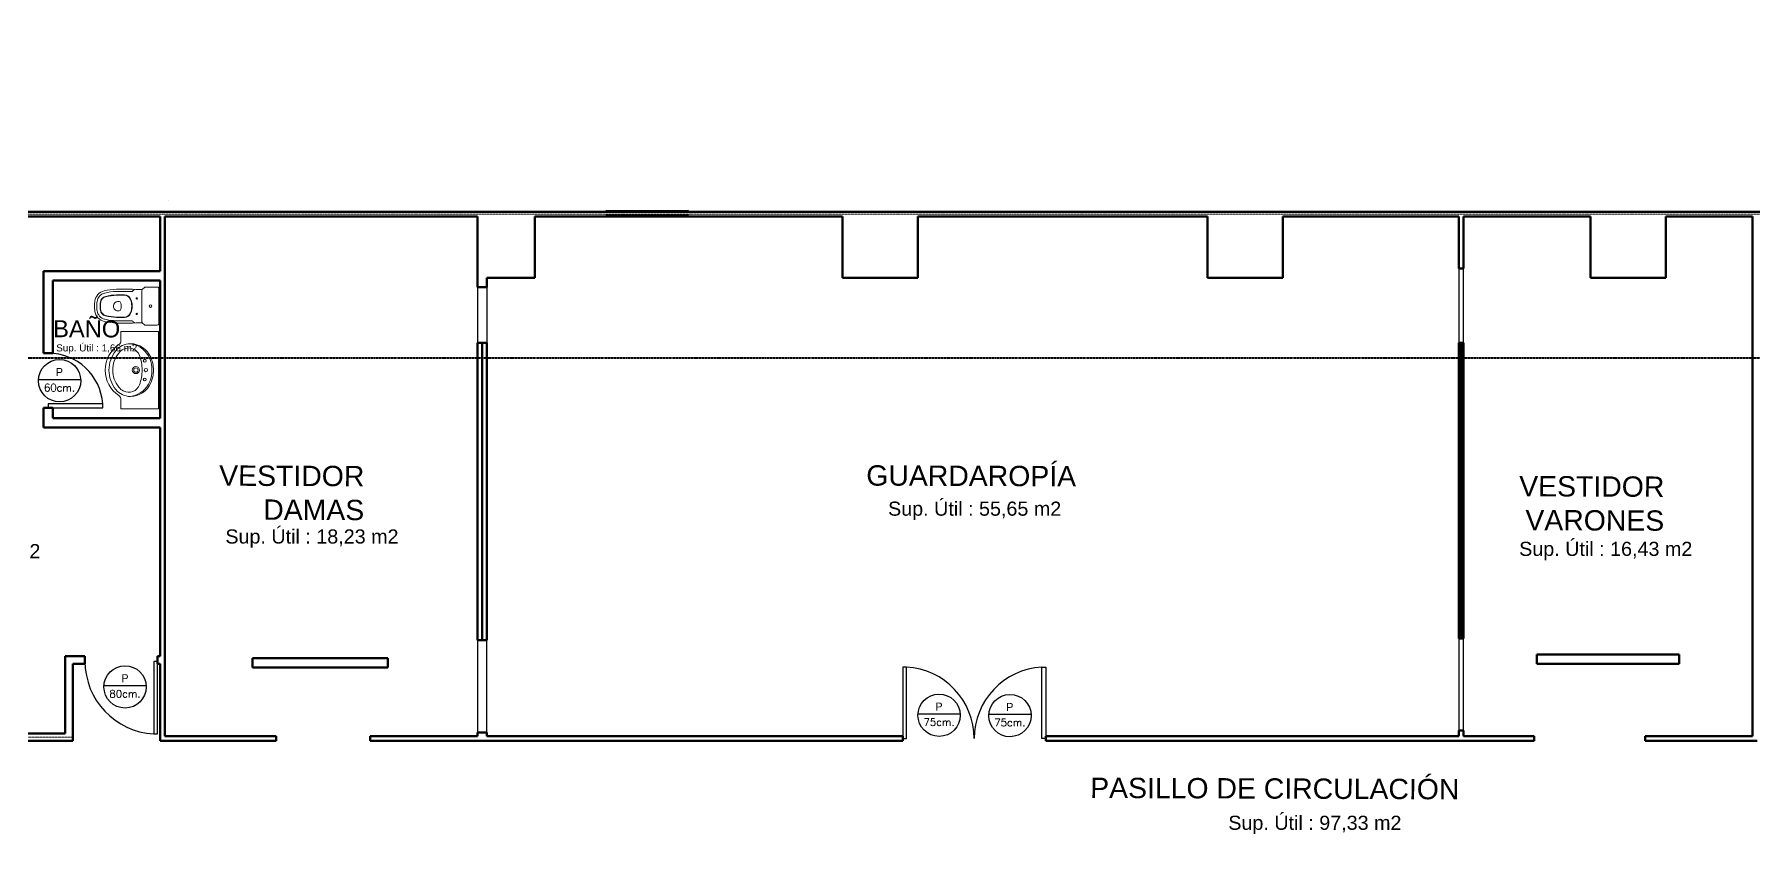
# Model space of a CAD drawing. Header units: inches. Extents: x -955375 to 106222, y -96450 to 64845.
# Drawn here: x 9387 to 28074, y 15719 to 24587 of the extents above; entities that cross this region are included whole.
import ezdxf

# ---------------------------------------------------------------- set-up
doc = ezdxf.new("R2010")
doc.units = ezdxf.units.IN
doc.header["$MEASUREMENT"] = 0
for name, pattern in [('CENTER2', [1.125, 0.75, -0.125, 0.125, -0.125]), ('CONTINUA', [0]), ('HIDDEN', [0.375, 0.25, -0.125])]:
    doc.linetypes.add(name, pattern=pattern)
for name, color, linetype in [('023_MUROS_2', 7, 'Continuous'), ('A_CORTE', 3, 'Continuous'), ('A_TEXTOLOCAL', 3, 'Continuous'), ('cimentacion', 2, 'Continuous'), ('DIBUJO', 2, 'Continuous'), ('VANO-PUERTAS', 8, 'Continuous')]:
    doc.layers.add(name, color=color, linetype=linetype)
for name, color, linetype, lineweight in [('06 textos y cotas', 4, 'Continuous', 15), ('ACHUTECH', 24, 'Continuous', 18), ('P-EQUIPO REUBICADO', 14, 'Continuous', 20)]:
    doc.layers.add(name, color=color, linetype=linetype, lineweight=lineweight)
doc.styles.add('ROMANS', font='romans')
doc.styles.get("Standard").update_dxf_attribs({"font": 'isocp2.shx'})
doc.styles.add('TEXTO-100', font='romans.shx', dxfattribs={"height": 0.15})
doc.dimstyles.new('SUPERPEQUEÑA', dxfattribs={"dimtxt": 0.1, "dimasz": 0.05, "dimexe": 0.1, "dimexo": 0.15, "dimgap": 0.05, "dimtad": 1, "dimzin": 0, "dimdsep": 46, "dimtxsty": 'Standard', "dimblk1": 'CRUZZ', "dimblk2": 'CRUZZ', "dimsah": 1, "dimcen": 0.03, "dimse1": 1, "dimse2": 1, "dimclrd": 109, "dimclre": 4, "dimclrt": 173, "dimadec": 0, "dimazin": 0, "dimtfac": 1, "dimtix": 1, "dimtmove": 1, "dimatfit": 3, "dimldrblk": 'CRUZZ', "dimfxl": 1, "dimtolj": 1, "dimtzin": 0, "dimlwd": -1, "dimarcsym": 0})

# ---------------------------------------------------------------- blocks, each defined once
blk = doc.blocks.new('CRUZ')
at = {"layer": 'DIBUJO', "color": 7, "lineweight": -3}
blk.add_line((0, 0), (0, 0), dxfattribs=at)
blk.add_line((0, 0), (0, 0), dxfattribs=at)
at = {"layer": 'DIBUJO', "color": 7, "lineweight": -3, "const_width": 0.05}
blk.add_lwpolyline([(0, 0, 1), (0, 0, 1)], format="xyb", close=True, dxfattribs=at)
blk = doc.blocks.new('CRUZZ')
at = {"layer": 'DIBUJO', "color": 3, "xscale": 10, "yscale": 10, "zscale": 10}
blk.add_blockref('CRUZ', (0, 0), dxfattribs=at)
blk = doc.blocks.new('*D41')
at = {"layer": 'ACHUTECH', "color": 7, "ltscale": 500, "transparency": 16777216}
blk.add_line((5948, 12576), (93553, 12576), dxfattribs=at)
at = {"layer": 'Defpoints', "color": 0, "linetype": 'CONTINUA', "ltscale": 500, "transparency": 16777216}
for p in [(93553, 16393), (5948, 14041), (93553, 12576)]:
    blk.add_point(p, dxfattribs=at)
at = {"layer": 'ACHUTECH', "color": 7, "linetype": 'CONTINUA', "ltscale": 500, "transparency": 16777216, "xscale": 0.05, "yscale": 0.05, "zscale": 0.05, "rotation": 180}
blk.add_blockref('CRUZZ', (5948, 12576), dxfattribs=at)
at = {"layer": 'ACHUTECH', "color": 7, "linetype": 'CONTINUA', "ltscale": 500, "transparency": 16777216, "xscale": 0.05, "yscale": 0.05, "zscale": 0.05}
blk.add_blockref('CRUZZ', (93553, 12576), dxfattribs=at)
at = {"layer": 'ACHUTECH', "color": 7, "linetype": 'CONTINUA', "lineweight": 13, "ltscale": 500, "transparency": 16777216, "insert": (49751, 12576), "char_height": 0.15, "attachment_point": 5}
blk.add_mtext('\\A1;87605.49', dxfattribs=at)
blk = doc.blocks.new('*D201')
at = {"layer": 'ACHUTECH', "color": 7, "ltscale": 500, "transparency": 16777216}
blk.add_line((4340, 59153), (4340, 15437), dxfattribs=at)
at = {"layer": 'Defpoints', "color": 0, "linetype": 'CONTINUA', "ltscale": 500, "transparency": 16777216}
for p in [(21639, 59153), (4340, 15437), (6285, 15437)]:
    blk.add_point(p, dxfattribs=at)
at = {"layer": 'ACHUTECH', "color": 7, "linetype": 'CONTINUA', "ltscale": 500, "transparency": 16777216, "xscale": 0.05, "yscale": 0.05, "zscale": 0.05}
for p, rotation in [((4340, 59153), 90), ((4340, 15437), 270)]:
    blk.add_blockref('CRUZZ', p, dxfattribs=dict(at, rotation=rotation))
at = {"layer": 'ACHUTECH', "color": 7, "linetype": 'CONTINUA', "lineweight": 13, "ltscale": 500, "transparency": 16777216, "insert": (4340, 37295), "char_height": 0.15, "attachment_point": 5, "rotation": 90}
blk.add_mtext('\\A1;43715.81', dxfattribs=at)
blk = doc.blocks.new('A$C431E242E')
at = {"color": 7}
for p, q in [((0, 0.166), (0, 0.566)), ((0, 0.566), (0.82, 0.566)), ((0.82, 0.566), (0.82, 0.166)), ((0, 0.166), (0.097, 0.166)), ((0.723, 0.166), (0.82, 0.166))]:
    blk.add_line(p, q, dxfattribs=at)
for centre, radius in [((0.31, 0.419), 0.015), ((0.41, 0.432), 0.0175), ((0.51, 0.419), 0.015), ((0.41, 0.325), 0.0375), ((0.41, 0.325), 0.023)]:
    blk.add_circle(centre, radius, dxfattribs=at)
for centre, radius, start, end in [((0.386, 0.234), 0.258, 172.5047, 172.5047), ((0.365, 0.267), 0.235, 112.7144, 180), ((0.386, 0.234), 0.258, 112.1793, 169.0033), ((0.434, 0.234), 0.258, 7.4953, 7.4953), ((0.41, -0.058), 0.45, 90, 110.3585), ((0.41, 0.16), 0.352, 90, 112.7144), ((0.41, 0.16), 0.336, 90, 111.2533), ((0.41, 0.16), 0.352, 67.2856, 90), ((0.41, 0.16), 0.336, 68.7467, 90), ((0.41, -0.058), 0.45, 69.6415, 90), ((0.434, 0.234), 0.258, 10.9967, 67.8207), ((0.455, 0.267), 0.235, 0, 67.2856), ((0.33, 0.267), 0.2, 180, 230.9171), ((0.296, 0.25), 0.121, 110.3585, 207.069), ((0.33, 0.267), 0.16, 207.069, 230.9171), ((0.524, 0.25), 0.121, 332.931, 69.6415), ((0.49, 0.267), 0.16, 309.0829, 332.931), ((0.49, 0.267), 0.2, 309.0829, 0), ((0.097, 0.116), 0.05, 33.7195, 90), ((0.41, 0.325), 0.326, 213.7195, 326.2805), ((0.41, 0.366), 0.327, 230.9171, 270), ((0.41, 0.366), 0.287, 230.9171, 270), ((0.41, 0.366), 0.287, 270, 309.0829), ((0.41, 0.366), 0.327, 270, 309.0829), ((0.723, 0.116), 0.05, 90, 146.2805)]:
    blk.add_arc(centre, radius, start, end, dxfattribs=at)
blk = doc.blocks.new('A$C05D53F32')
at = {"color": 7}
for p, q in [((0.041, 0.406), (0.024, 0.424)), ((0.036, 0.505), (0.2, 0.505)), ((0.202, 0.505), (0.2, 0.505)), ((0.202, 0.505), (0.205, 0.505)), ((0.369, 0.505), (0.205, 0.505)), ((0.364, 0.406), (0.381, 0.424)), ((0.153, 0.248), (0.153, 0.261)), ((0.252, 0.248), (0.252, 0.261))]:
    blk.add_line(p, q, dxfattribs=at)
blk.add_lwpolyline([(0.382, 0.234, 0.012417), (0.379, 0.507, 0.223559), (0.393, 0.523, -0.171147), (0.397, 0.528, 0.244989), (0.405, 0.544), (0.405, 0.667, 0.272552), (0.395, 0.684, 0.108584), (0.391, 0.685), (0.205, 0.685), (0.202, 0.685), (0.2, 0.685), (0.014, 0.685, 0.108584), (0.01, 0.684, 0.272552), (0, 0.667), (0, 0.544, 0.244989), (0.008, 0.528, -0.171147), (0.012, 0.523, 0.223559), (0.026, 0.507, 0.012417), (0.023, 0.234, 0.060418), (0.04, 0.103, 0.299274), (0.149, 0.004, 0.038487), (0.2, 0, 0.001894), (0.202, 0, 0.001894), (0.205, 0, 0.038487), (0.256, 0.004, 0.299274), (0.365, 0.103, 0.060418)], format="xyb", close=True, dxfattribs=at)
for points in [[(0.036, 0.505, -0.102359), (0.026, 0.507, 0.171147)], [(0.369, 0.505, 0.102359), (0.379, 0.507, -0.171147)]]:
    blk.add_lwpolyline(points, format="xyb", dxfattribs=at)
for centre, radius in [((0.202, 0.595), 0.0135), ((0.202, 0.595), 0.0135), ((0.12, 0.449), 0.0075), ((0.285, 0.449), 0.0075)]:
    blk.add_circle(centre, radius, dxfattribs=at)
for centre, radius, start, end in [((0.027, 0.392), 0.02, 359.0636, 45), ((5.522, 0.302), 5.476, 179.0636, 180.7095), ((0.157, 0.317), 0.075, 109.984, 179.8352), ((0.157, 0.317), 0.071, 109.984, 179.8352), ((0.2, 0.2), 0.2, 90, 109.984), ((0.2, 0.2), 0.196, 90, 109.984), ((0.2, 0.2), 0.2, 89.2838, 90), ((0.2, 0.2), 0.196, 89.2692, 90), ((0.205, 0.2), 0.2, 90, 90.7162), ((0.205, 0.2), 0.196, 90, 90.7308), ((0.205, 0.2), 0.2, 70.016, 90), ((0.205, 0.2), 0.196, 70.016, 90), ((0.248, 0.317), 0.071, 0.1648, 70.016), ((0.248, 0.317), 0.075, 0.1648, 70.016), ((0.378, 0.392), 0.02, 135, 180.9364), ((-5.117, 0.302), 5.476, 359.2905, 0.9364), ((0.573, 0.241), 0.526, 180.7095, 194.5395), ((5.522, 0.302), 5.44, 179.8352, 180.7095), ((0.573, 0.241), 0.49, 180.7095, 194.5395), ((5.522, 0.302), 5.436, 179.8352, 180.7095), ((0.573, 0.241), 0.486, 180.7095, 194.5395), ((0.173, 0.261), 0.02, 99.7151, 180), ((0.2, 0.248), 0.047, 180, 270), ((0.2, 0.103), 0.18, 90, 99.7151), ((0.2, 0.103), 0.18, 89.2042, 90), ((0.2, 0.248), 0.047, 270, 273.0491), ((0.205, 0.103), 0.18, 90, 90.7958), ((0.205, 0.248), 0.047, 266.9509, 270), ((0.205, 0.103), 0.18, 80.2849, 90), ((0.205, 0.248), 0.047, 270, 0), ((0.232, 0.261), 0.02, 0, 80.2849), ((-0.168, 0.241), 0.486, 345.4605, 359.2905), ((-0.168, 0.241), 0.49, 345.4605, 359.2905), ((-5.117, 0.302), 5.436, 359.2905, 0.1648), ((-5.117, 0.302), 5.44, 359.2905, 0.1648), ((-0.168, 0.241), 0.526, 345.4605, 359.2905), ((0.17, 0.136), 0.11, 194.5395, 261.1838), ((0.17, 0.136), 0.074, 194.5395, 261.1838), ((0.17, 0.136), 0.07, 194.5395, 261.1838), ((0.2, 0.33), 0.306, 261.1838, 270), ((0.2, 0.33), 0.266, 261.1838, 270), ((0.2, 0.33), 0.27, 261.1838, 270), ((0.2, 0.33), 0.266, 270, 270.5385), ((0.2, 0.33), 0.27, 270, 270.5305), ((0.2, 0.33), 0.306, 270, 270.4681), ((0.205, 0.33), 0.266, 269.4615, 270), ((0.205, 0.33), 0.27, 269.4695, 270), ((0.205, 0.33), 0.306, 269.5319, 270), ((0.205, 0.33), 0.266, 270, 278.8162), ((0.205, 0.33), 0.27, 270, 278.8162), ((0.205, 0.33), 0.306, 270, 278.8162), ((0.235, 0.136), 0.07, 278.8162, 345.4605), ((0.235, 0.136), 0.074, 278.8162, 345.4605), ((0.235, 0.136), 0.11, 278.8162, 345.4605)]:
    blk.add_arc(centre, radius, start, end, dxfattribs=at)

msp = doc.modelspace()

# ---------------------------------------------------------------- linework, layer by layer
at = {"color": 30}
for p, q in [((15599.588, 22675.461, -0.082), (16496.403, 22675.896, -0.082)), ((15599.613, 22624.506, -0.082), (16496.427, 22624.941, -0.082))]:
    msp.add_line(p, q, dxfattribs=at)
at = {"color": 7}
for p, q in [((24870.233, 22044.768), (24870.233, 21236.731)), ((24921.375, 21236.731), (24921.375, 22044.768)), ((14202.104, 21839.179), (14202.104, 21235.708)), ((14304.387, 21839.179), (14304.387, 21235.708)), ((9889.882, 20835.428), (9431.177, 20835.428)), ((14202.104, 18004.585), (14202.104, 17002.21)), ((14304.387, 17002.21), (14304.387, 18004.585)), ((24870.233, 18025.041), (24870.233, 17022.667)), ((24921.375, 17022.667), (24921.375, 18025.041)), ((18866.214, 17713.078), (18825.301, 17713.078)), ((18825.301, 17713.078), (18825.301, 16935.726)), ((18866.214, 16935.726), (18866.214, 17713.078)), ((20339.091, 16935.726), (20339.091, 17713.078)), ((20339.091, 17713.078), (20380.004, 17713.078)), ((20380.004, 17713.078), (20380.004, 16935.726)), ((10601.371, 17508.75), (10142.666, 17508.75)), ((19449.791, 17200.899), (18991.087, 17200.899)), ((20219.901, 17196.697), (19761.196, 17196.697))]:
    msp.add_line(p, q, dxfattribs=at)
for centre, radius, start, end in [((9537.993, 20530.978), 593.242, 3.9545721, 90), ((10724.478, 17774.448), 787.58, 180, 267.0222556), ((18825.301, 16935.726), 777.352, 0, 86.9830387), ((20380.004, 16935.726), 777.352, 93.0169613, 180)]:
    msp.add_arc(centre, radius, start, end, dxfattribs=at)
for centre in [(9660.98, 20824.372), (10372.469, 17497.694), (19220.889, 17189.843), (19990.998, 17185.64)]:
    msp.add_ellipse(centre, major_axis=(162.683, 162.683), ratio=0.999999997, start_param=5.502992482, end_param=11.786177789, dxfattribs=at)
at = {"layer": '023_MUROS_2', "color": 7, "lineweight": 50}
for p, q in [((9251.601, 22658.467), (28491.056, 22658.467)), ((10755.163, 22607.325), (9251.601, 22607.325)), ((10755.163, 22014.083), (10755.163, 22607.325)), ((14202.104, 22607.325), (10806.304, 22607.325)), ((10806.304, 22607.325), (10806.304, 16961.297)), ((14202.104, 21839.179), (14202.104, 22607.325)), ((18170.689, 22607.325), (14826.031, 22607.325)), ((14826.031, 22607.325), (14826.031, 21942.485)), ((18170.689, 21942.485), (18170.689, 22607.325)), ((22139.274, 22607.325), (18988.954, 22607.325)), ((18988.954, 22607.325), (18988.954, 21942.485)), ((22139.274, 21942.485), (22139.274, 22607.325)), ((24870.233, 22607.325), (22957.539, 22607.325)), ((22957.539, 22607.325), (22957.539, 21942.485)), ((24870.233, 22044.768), (24870.233, 22607.325)), ((26302.197, 22607.325), (24921.375, 22607.325)), ((24921.375, 22607.325), (24921.375, 22044.768)), ((26302.197, 21942.485), (26302.197, 22607.325)), ((28061.467, 22607.325), (27120.462, 22607.325)), ((27120.462, 22607.325), (27120.462, 21942.485)), ((28061.467, 16961.297), (28061.467, 22607.325)), ((9486.852, 21124.22), (9486.852, 22014.083)), ((9486.852, 22014.083), (10755.163, 22014.083)), ((10755.163, 21911.8), (9589.135, 21911.8)), ((9589.135, 21911.8), (9589.135, 21124.22)), ((10755.163, 20418.466), (10755.163, 21911.8)), ((14826.031, 21942.485), (14304.387, 21942.485)), ((14304.387, 21942.485), (14304.387, 21839.179)), ((18988.954, 21942.485), (18170.689, 21942.485)), ((22957.539, 21942.485), (22139.274, 21942.485)), ((24921.375, 22044.768), (24870.233, 22044.768)), ((27120.462, 21942.485), (26302.197, 21942.485)), ((14304.387, 21839.179), (14202.104, 21839.179)), ((9589.135, 21124.22), (9486.852, 21124.22)), ((14202.104, 21235.708), (14202.104, 18004.585)), ((14202.104, 21235.708), (14304.387, 21235.708)), ((14253.245, 21235.708), (14253.245, 18004.585)), ((14304.387, 21235.708), (14304.387, 18004.585)), ((24870.233, 21236.731), (24870.233, 18025.041)), ((24870.233, 21236.731), (24870.233, 18025.041)), ((24870.233, 21236.731), (24921.375, 21236.731)), ((24895.804, 21236.731), (24895.804, 18025.041)), ((24921.375, 21236.731), (24921.375, 18025.041)), ((9486.852, 20316.183), (9486.852, 20530.978)), ((9486.852, 20530.978), (9589.135, 20530.978)), ((9589.135, 20530.978), (9589.135, 20418.466)), ((9589.135, 20418.466), (10755.163, 20418.466)), ((10755.163, 20316.183), (9486.852, 20316.183)), ((10755.163, 17830.703), (10755.163, 20316.183)), ((14202.104, 18004.585), (14304.387, 18004.585)), ((24870.233, 18025.041), (24921.375, 18025.041)), ((9722.103, 16991.982), (9722.103, 17830.703)), ((9722.103, 17830.703), (9936.898, 17830.703)), ((9936.898, 17748.877), (9936.898, 17830.703)), ((10724.478, 17748.877), (10724.478, 17830.703)), ((10724.478, 17830.703), (10755.163, 17830.703)), ((11757.537, 17810.247), (11757.537, 17707.963)), ((11757.537, 17810.247), (13230.414, 17810.247)), ((13230.414, 17810.247), (13230.414, 17707.963)), ((25719.183, 17851.16), (27263.658, 17851.16)), ((25719.183, 17748.877), (25719.183, 17851.16)), ((27263.658, 17748.877), (27263.658, 17851.16)), ((9803.93, 16910.155), (9803.93, 17748.877)), ((9803.93, 17748.877), (9936.898, 17748.877)), ((10755.163, 17748.877), (10724.478, 17748.877)), ((10755.163, 16910.155), (10755.163, 17748.877)), ((11757.537, 17707.963), (13230.414, 17707.963)), ((25719.183, 17748.877), (27263.658, 17748.877)), ((24870.233, 17022.667), (24870.233, 16961.297)), ((24870.233, 17022.667), (24921.375, 17022.667)), ((24921.375, 17022.667), (24921.375, 16961.297)), ((6285.39, 16910.155), (9803.93, 16910.155)), ((6316.075, 16991.982), (9722.103, 16991.982)), ((12013.245, 16910.155), (10755.163, 16910.155)), ((10806.304, 16961.297), (12013.245, 16961.297)), ((12013.245, 16961.297), (12013.245, 16910.155)), ((13036.076, 16910.155), (13036.076, 16961.297)), ((13036.076, 16961.297), (14202.104, 16961.297)), ((13036.076, 16910.155), (18825.301, 16910.155)), ((14202.104, 17002.21), (14202.104, 16961.297)), ((14202.104, 17002.21), (14304.387, 17002.21)), ((14304.387, 17002.21), (14304.387, 16961.297)), ((14304.387, 16961.297), (18825.301, 16961.297)), ((18825.301, 16961.297), (18825.301, 16910.155)), ((20380.004, 16961.297), (20380.004, 16910.155)), ((20380.004, 16961.297), (24870.233, 16961.297)), ((20380.004, 16910.155), (25688.498, 16910.155)), ((24921.375, 16961.297), (25688.498, 16961.297)), ((25688.498, 16961.297), (25688.498, 16910.155)), ((26895.439, 16910.155), (26895.439, 16961.297)), ((26895.439, 16961.297), (28061.467, 16961.297)), ((28112.608, 16910.155), (26895.439, 16910.155))]:
    msp.add_line(p, q, dxfattribs=at)
at = {"layer": '06 textos y cotas', "color": 7, "linetype": 'CENTER2', "lineweight": 5}
for p, q in [((46748.593, 22632.896), (3867.531, 22632.896)), ((3867.531, 16951.068), (9803.93, 16951.068))]:
    msp.add_line(p, q, dxfattribs=at)
at = {"layer": 'A_CORTE', "color": 7, "linetype": 'HIDDEN', "lineweight": 40, "ltscale": 3}
msp.add_line((2346.943, 21071.412), (41461, 21071.412), dxfattribs=at)
at = {"layer": 'A_TEXTOLOCAL', "color": 7, "lineweight": 30}
for p, q in [((10131.236, 20571.891), (9537.993, 20571.891)), ((9537.993, 20571.891), (9537.993, 20530.978)), ((10131.236, 20530.978), (10131.236, 20571.891)), ((9537.993, 20530.978), (10131.236, 20530.978)), ((10724.478, 17774.448), (10683.564, 17774.448)), ((10683.564, 17774.448), (10683.564, 16986.867)), ((10724.478, 16986.867), (10724.478, 17774.448)), ((10683.564, 16986.867), (10724.478, 16986.867))]:
    msp.add_line(p, q, dxfattribs=at)
at = {"layer": 'P-EQUIPO REUBICADO'}
msp.add_line((10841.794, 22778.109), (10840.818, 22777.546), dxfattribs=at)
at = {"layer": 'VANO-PUERTAS', "color": 7}
for p, q in [((18825.301, 16935.726), (18866.214, 16935.726)), ((20380.004, 16935.726), (20339.091, 16935.726))]:
    msp.add_line(p, q, dxfattribs=at)

# ---------------------------------------------------------------- block references
at = {"layer": 'ACHUTECH', "color": 7, "linetype": 'CONTINUA', "lineweight": 13, "ltscale": 500, "xscale": 1022.831221183081, "yscale": 1022.831221183081, "zscale": 1022.831221183081, "rotation": 270}
for name, p in [('A$C05D53F32', (10040.031, 21841.734)), ('A$C431E242E', (10157.466, 21359.034))]:
    msp.add_blockref(name, p, dxfattribs=at)

# ---------------------------------------------------------------- texts
at = {"color": 7, "attachment_point": 7}
for s, insert, char_height, width in [('{\\fArial|b0|i0|c0|p34;Sup. Útil : 1,66 m2}', (9624.35, 21119.385), 76.71234, 1251.52828), ('{\\fArial|b0|i0|c0|p34;Sup. Útil : 55,65 m2}', (18666.199, 19311.306), 153.42468, 2503.05656), ('{\\fArial|b0|i0|c0|p34;Sup. Útil : 18,23 m2}', (11462.893, 19008.907), 153.42468, 2503.05656), ('{\\fArial|b0|i0|c0|p34;Sup. Útil : 20,75 m2}', (7570.05, 18849.491), 153.42468, 2503.05656), ('{\\fArial|b0|i0|c0|p34;Sup. Útil : 16,43 m2}', (25525.843, 18874.548), 153.42468, 2503.05656), ('{\\fArial|b0|i0|c0|p34;Sup. Útil : 97,33 m2}', (22364.456, 15898.302), 153.42468, 2503.05656)]:
    msp.add_mtext(s, dxfattribs=dict(at, insert=insert, char_height=char_height, width=width))
at = {"color": 7, "lineweight": 30, "char_height": 86.99218, "width": 8943.08379, "attachment_point": 3}
for insert in [(9698.509, 20961.831), (10409.998, 17635.153), (19258.418, 17327.302), (20028.527, 17323.1)]:
    msp.add_mtext('{\\Figes1003|c0;P }', dxfattribs=dict(at, insert=insert))
at = {"layer": 'A_TEXTOLOCAL', "color": 7, "attachment_point": 3, "rotation": 359.7791332, "style": 'TEXTO-100'}
for s, insert, char_height, width in [('{\\fArial|b0|i0|c0|p34;BAÑO}', (10320.215, 21478.777), 184.10962, 4924.44823), ('{\\fArial|b0|i0|c0|p34;VESTIDOR\\PDAMAS}', (12974.087, 19898.257), 220.93154, 5909.33788), ('{\\fArial|b0|i0|c0|p34;GUARDAROPÍA}', (20710.402, 19896.897), 220.93154, 5909.33788), ('{\\fArial|b0|i0|c0|p34;VESTIDOR\\PVARONES}', (27104.454, 19783.189), 220.93154, 5909.33788), ('{\\fArial|b0|i0|c0|p34;PASILLO DE CIRCULACIÓN }', (24876.501, 16496.422), 220.93154, 5909.33788)]:
    msp.add_mtext(s, dxfattribs=dict(at, insert=insert, char_height=char_height, width=width))
at = {"layer": 'cimentacion', "color": 7, "lineweight": 18, "ltscale": 0.3, "style": 'ROMANS', "width": 0.995455}
for s, p in [('60cm.', (9490.722, 20708.435)), ('80cm.', (10202.211, 17381.757)), ('75cm.', (19050.631, 17073.906)), ('75cm.', (19820.741, 17069.703))]:
    msp.add_text(s, height=81.0082, dxfattribs=at).set_placement(p)

# ---------------------------------------------------------------- dimensions: what is measured, and where the dimension line sits
at = {"layer": 'ACHUTECH', "color": 7, "linetype": 'CONTINUA', "lineweight": 13, "ltscale": 500}
dim = msp.add_linear_dim(base=(4340.116, 15437.278), p1=(21639.15, 59153.085), p2=(6285.39, 15437.278), angle=90, dimstyle='SUPERPEQUEÑA', override={"dimtxt": 0.15, "dimgap": 0.02, "dimclrd": 7, "dimclrt": 7, "dimfxl": 0.2}, dxfattribs=at)
dim.commit()
dim.dimension.update_dxf_attribs({"geometry": '*D201', "text_midpoint": (4340.021, 37295.181)})
dim = msp.add_linear_dim(base=(93553.35, 12576.202), p1=(5947.856, 14040.978), p2=(93553.35, 16393.49), dimstyle='SUPERPEQUEÑA', override={"dimtxt": 0.15, "dimgap": 0.02, "dimclrd": 7, "dimclrt": 7, "dimfxl": 0.2}, dxfattribs=at)
dim.commit()
dim.dimension.update_dxf_attribs({"geometry": '*D41', "text_midpoint": (49750.603, 12576.297)})

doc.saveas('drawing.dxf')
